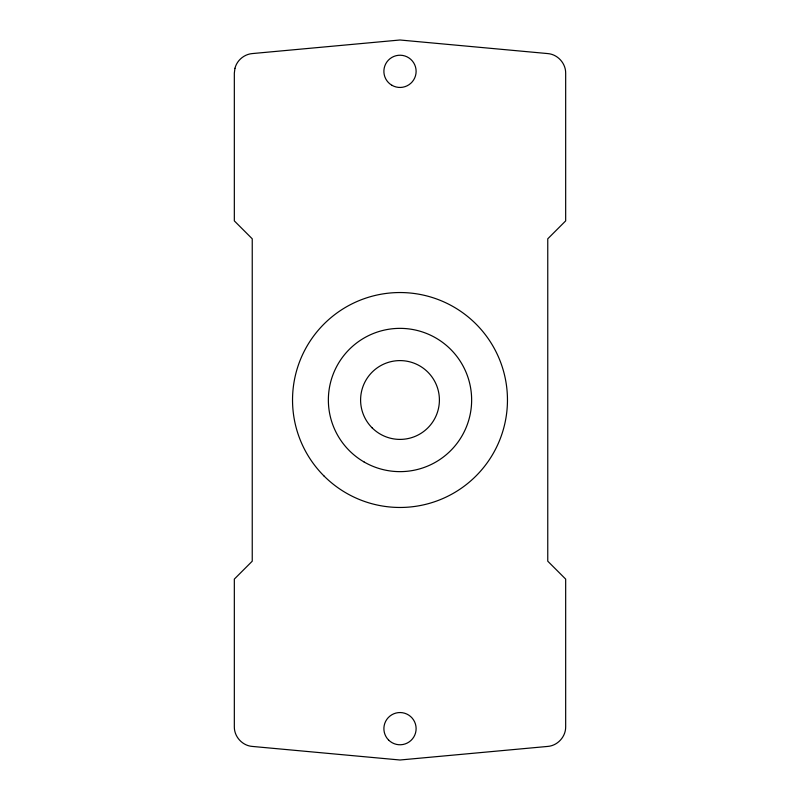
<?xml version="1.0" encoding="UTF-8"?>
<svg xmlns="http://www.w3.org/2000/svg" width="800" height="800" viewBox="0 0 800 800"><rect width="100%" height="100%" fill="white"/><g stroke="black" fill="none" stroke-linecap="round" stroke-linejoin="round"><path stroke-width="1.2" d="M234.94 68.34L234.33 73.13L234.33 220.89L252.24 238.81L252.24 561.19L234.33 579.1L234.33 726.87C234.22 736.75 242.38 745.67 252.24 746.42L400 760L547.76 746.42C557.62 745.67 565.78 736.75 565.67 726.87L565.67 579.1L547.76 561.19L547.76 238.81L565.67 220.89L565.67 73.13C565.78 63.25 557.62 54.33 547.76 53.58L400 40L252.24 53.58C244.1 54.28 236.88 60.41 234.94 68.34M391.94 85.3A16.12 16.12 0 0 0 416.12 71.34A16.12 16.12 0 0 0 391.94 57.38A16.12 16.12 0 0 0 391.94 85.3M388.6 740.05A16.12 16.12 0 0 0 415.57 732.83A16.12 16.12 0 0 0 395.83 713.09A16.12 16.12 0 0 0 388.6 740.05M372.14 427.86A39.4 39.4 0 0 0 438.06 410.2A39.4 39.4 0 0 0 389.8 361.94A39.4 39.4 0 0 0 372.14 427.86M364.18 462.04A71.64 71.64 0 0 0 471.64 400A71.64 71.64 0 0 0 364.18 337.96A71.64 71.64 0 0 0 364.18 462.04M324.01 475.99A107.46 107.46 0 0 0 503.8 427.81A107.46 107.46 0 0 0 372.19 296.2A107.46 107.46 0 0 0 324.01 475.99"/></g></svg>
